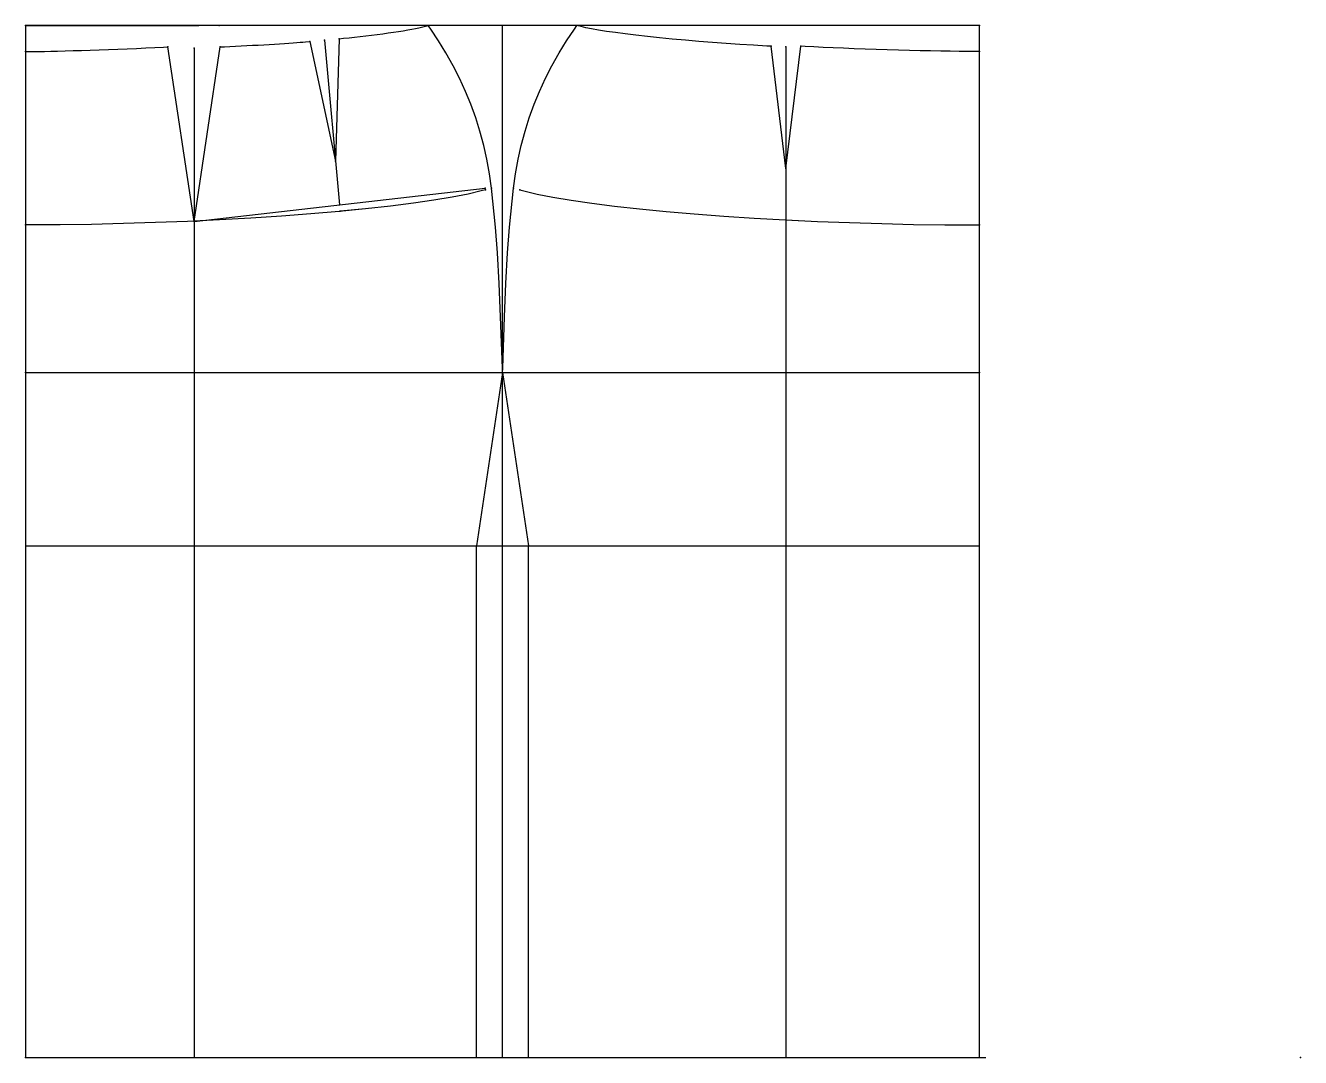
# Model space of a CAD drawing. Extents: x 0 to 735, y -595 to 0.
import ezdxf

# ---------------------------------------------------------------- set-up
doc = ezdxf.new("R2010")
doc.units = 0

msp = doc.modelspace()

# ---------------------------------------------------------------- linework, layer by layer
for p, q in [((0, 0), (100, 0)), ((0, 0), (100, 0)), ((0, 0), (0, -595)), ((550, 0), (0, 0)), ((0, 0), (100, 0)), ((0, 0), (100, 0)), ((0, 0), (100, 0)), ((0, 0), (100, 0)), ((0, 0), (100, 0)), ((0, 0), (100, 0)), ((0, 0), (100, 0)), ((0, 0), (100, 0)), ((0, 0), (100, 0)), ((275, -595), (275, 0)), ((550, -595), (550, 0)), ((97.178848, -113.037651), (82.112907, -12.369)), ((97.178848, -113.037651), (112.244789, -12.369)), ((97.178848, -13.037648), (97.178848, -595)), ((163.839569, -9.174641), (178.752258, -78.173508)), ((172.381485, -8.464011), (181.056427, -103.385986)), ((180.910706, -7.614506), (178.752228, -78.173508)), ((438.333344, -82.395508), (429.772156, -11.977624)), ((438.333344, -82.395508), (446.894531, -11.977624)), ((438.333344, -12.395508), (438.333344, -595)), ((97.178848, -113.037651), (264.934021, -93.734329)), ((0, -200), (550, -200)), ((275, -200), (260, -300)), ((275, -200), (290, -300)), ((0, -300), (550, -300)), ((260, -595), (260, -300)), ((290, -595), (290, -300)), ((0, -595), (550, -595)), ((550, -595), (553.69104, -595))]:
    msp.add_line(p, q)
for points in [[(180.910706, -7.614506), (183.399384, -7.376836), (186.497589, -7.071122), (189.683426, -6.737455), (192.929688, -6.378683), (196.208694, -5.997865), (199.492493, -5.59825), (202.753036, -5.183249), (205.962509, -4.756402), (209.093552, -4.321351), (212.119415, -3.881806), (215.014328, -3.441518), (217.753555, -3.004244), (220.313751, -2.573716), (222.67305, -2.153602), (224.811356, -1.747491), (226.710388, -1.358849), (228.353943, -0.990988), (229.728043, -0.647048), (232.142853, 0)], [(275, -200), (274.913025, -197.501511), (273.892487, -167.930435), (273.085083, -148.755676), (272.087067, -131.014282), (270.987091, -116.249847), (268.677582, -93.738037), (267.511108, -85.530746), (265.948608, -77.008194), (264.167419, -69.115067), (261.957245, -60.904598), (259.567383, -53.293728), (256.711212, -45.364727), (253.709839, -38.006962), (250.200562, -30.331917), (246.576202, -23.201378), (242.397797, -15.756248), (238.130402, -8.830757), (233.576202, -2.048286), (232.142853, 0)], [(275, -200), (275.086975, -197.501511), (276.107513, -167.930435), (276.914917, -148.755676), (277.912933, -131.014282), (279.012909, -116.249847), (281.322418, -93.738037), (282.488892, -85.530746), (284.051392, -77.008194), (285.832581, -69.115067), (288.042755, -60.904598), (290.432617, -53.293728), (293.288788, -45.364727), (296.290161, -38.006962), (299.799438, -30.331917), (303.423798, -23.201378), (307.602203, -15.756248), (311.869598, -8.830757), (316.423798, -2.048286), (317.857147, 0)], [(429.772156, -11.977624), (427.275879, -11.841235), (419.609039, -11.399531), (411.793671, -10.904283), (403.896545, -10.359717), (395.985016, -9.770481), (388.126526, -9.141597), (380.388184, -8.478435), (372.835968, -7.786648), (365.534332, -7.072145), (358.545563, -6.341016), (351.92926, -5.5995), (345.741913, -4.853926), (340.036316, -4.110654), (334.861115, -3.376021), (330.260468, -2.656298), (326.273651, -1.957629), (322.934662, -1.285972), (320.271973, -0.647056), (317.857147, 0)], [(0, -15), (2.5, -15), (4.881338, -14.989274), (7.701301, -14.95719), (10.935838, -14.904019), (14.557348, -14.830216), (18.534954, -14.736411), (22.834702, -14.623404), (27.419916, -14.492159), (32.251457, -14.343796), (37.288132, -14.17958), (42.486973, -14.000912), (47.803581, -13.809318), (53.192635, -13.606432), (58.608173, -13.393982), (64.003967, -13.173784), (69.333946, -12.947718), (74.552673, -12.717709), (79.615631, -12.485721), (82.112907, -12.369)], [(112.244789, -12.369), (114.742065, -12.25228), (117.848694, -12.104258), (121.044556, -11.946444), (124.302391, -11.780186), (127.594398, -11.606902), (130.892517, -11.428071), (134.168594, -11.245218), (137.394669, -11.059903), (140.543198, -10.873709), (143.587387, -10.68822), (146.501205, -10.505022), (149.259827, -10.325678), (151.839676, -10.151718), (154.218796, -9.984624), (156.376846, -9.825824), (158.295425, -9.676672), (159.958176, -9.538441), (161.350891, -9.412309), (163.839569, -9.174641)], [(550, -15), (547.5, -15), (543.096008, -14.987688), (538.278992, -14.95086), (533.090027, -14.889829), (527.573303, -14.805116), (521.775879, -14.697442), (515.747314, -14.567728), (509.539032, -14.41708), (503.203949, -14.246782), (496.796112, -14.05829), (490.370178, -13.853208), (483.981049, -13.633288), (477.683167, -13.400408), (471.530273, -13.156549), (465.57489, -12.903798), (459.867828, -12.64431), (454.457733, -12.380297), (449.390808, -12.114012), (446.894531, -11.977624)], [(265.111328, -94.693848), (262.696503, -95.340904), (255.129501, -97.154945), (246.033173, -98.953506), (235.485138, -100.72123), (223.575333, -102.443031), (210.405334, -104.104233), (196.087585, -105.690651), (180.744202, -107.188759), (164.506134, -108.58577), (147.511841, -109.869766), (129.906296, -111.029816), (111.839874, -112.055977), (93.466576, -112.939529), (74.943085, -113.672913), (56.427521, -114.249901), (38.077957, -114.665527), (20.050858, -114.91629), (2.5, -115.000023), (0, -115)], [(265.111328, -94.693848), (262.696503, -95.340904), (255.129501, -97.154945), (246.033173, -98.953506), (235.485138, -100.72123), (223.575333, -102.443031), (210.405334, -104.104233), (196.087585, -105.690651), (181.398163, -107.124908)], [(284.887695, -94.693359), (287.302521, -95.340416), (294.868713, -97.154243), (303.964294, -98.952606), (314.511749, -100.720161), (326.421021, -102.441833), (339.590607, -104.102936), (353.908081, -105.689285), (369.251282, -107.187355), (385.489319, -108.584366), (402.483673, -109.868393), (420.089355, -111.028496), (438.156128, -112.054756), (438.333313, -112.063278)], [(284.887695, -94.693359), (287.302521, -95.340416), (294.868713, -97.154243), (303.964294, -98.952606), (314.511749, -100.720161), (326.421021, -102.441833), (339.590607, -104.102936), (353.908081, -105.689285), (369.251282, -107.187355), (385.489319, -108.584366), (402.483673, -109.868393), (420.089355, -111.028496), (438.156128, -112.054756), (456.529816, -112.938431), (475.053833, -113.671974), (493.570007, -114.249138), (511.920319, -114.664986), (529.948242, -114.915985), (547.5, -114.999977), (550, -115)], [(181.398163, -107.124908), (180.744202, -107.188759), (164.506134, -108.58577), (147.511841, -109.869766), (129.906296, -111.029816), (111.839874, -112.055977), (97.220596, -112.759003)], [(97.137733, -112.762985), (93.466576, -112.939529), (74.943085, -113.672913), (56.427521, -114.249901), (38.077957, -114.665527), (20.050858, -114.91629), (2.5, -115.000023), (0, -115)], [(438.333313, -112.063278), (456.529816, -112.938431), (475.053833, -113.671974), (493.570007, -114.249138), (511.920319, -114.664986), (529.948242, -114.915985), (547.5, -114.999977), (550, -115)]]:
    msp.add_lwpolyline(points)
for p in [(0, 0), (0, 0), (0, 0), (0, 0), (0, 0), (0, 0), (0, 0), (0, 0), (0, 0), (0, 0), (0, 0), (0, 0), (0, 0), (0, 0), (0, 0), (0, 0), (0, 0), (0, 0), (0, 0), (0, 0), (0, 0), (0, 0), (0, 0), (0, 0), (81.666672, 0), (96.666672, 0), (111.666672, 0), (232.142853, 0), (275, 0), (317.857147, 0), (550, 0), (82.112907, -12.369), (97.178848, -13.037648), (112.244789, -12.369), (163.839569, -9.174641), (172.381485, -8.464011), (180.910706, -7.614506), (429.772156, -11.977624), (438.333344, -12.395508), (446.894531, -11.977624), (0, -15), (0, -15), (550, -15), (178.752258, -78.173508), (438.333344, -82.395508), (264.934021, -93.734329), (265.111328, -94.693848), (268.676605, -93.738525), (281.322418, -93.738037), (284.887695, -94.693359), (181.056427, -103.385986), (181.398224, -107.125488), (181.398224, -107.125488), (0, -115), (97.137695, -112.762207), (97.178848, -113.037651), (97.220581, -112.758789), (438.333344, -112.062988), (550, -115), (0, -200), (97.178711, -200), (275, -200), (550, -200), (260, -300), (275, -300), (290, -300), (0, -595), (97.178848, -595), (260, -595), (275, -595), (290, -595), (550, -595), (735, -595)]:
    msp.add_point(p)

doc.saveas('drawing.dxf')
